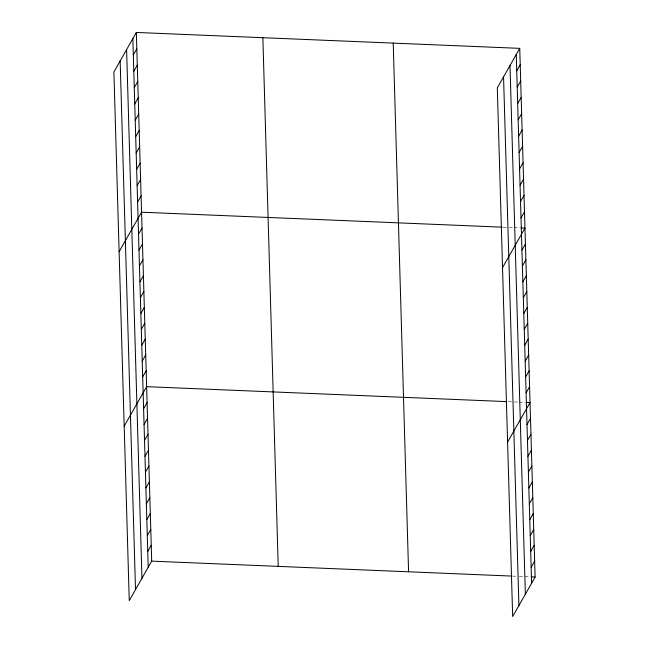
<?xml version="1.0" encoding="UTF-8"?>
<svg xmlns="http://www.w3.org/2000/svg" width="649" height="649" viewBox="0 0 649 649"><rect width="100%" height="100%" fill="white"/><g stroke="black" fill="none" stroke-linecap="round" stroke-linejoin="round"><path stroke-width="0.49" stroke-dasharray="3.25 2.43" d="M503.218 227.215L507.177 227.377M509.149 227.458L513.108 227.621M514.097 227.661L520.027 227.904M508.289 401.674L512.239 401.845M514.219 401.926L518.17 402.088M519.159 402.129L525.09 402.372M512.369 576.101L516.32 576.263M519.289 576.385L530.16 576.839"/><path stroke-width="0.97" d="M136.339 32.45L113.9 71.958L129.256 600.641L151.696 561.134L136.339 32.45L519.744 48.359L535.101 577.042L512.661 616.55L497.304 87.866L519.744 48.359M133.321 54.93L136.817 48.789M133.799 71.276L137.288 65.135M134.27 87.615L137.766 81.474M134.749 103.954L138.237 97.812M135.219 120.3L138.716 114.159M135.698 136.639L139.186 130.498M136.168 152.977L139.665 146.836M136.647 169.324L140.135 163.183M137.126 185.663L140.614 179.522M137.596 202.001L141.084 195.86M119.116 251.707L141.563 212.199L502.229 227.166M138.529 234.208L142.017 228.067M138.991 250.068L142.48 243.927M139.454 265.928L142.942 259.787M139.916 281.788L143.405 275.647M140.379 297.648L143.867 291.506M140.833 313.508L144.321 307.366M141.295 329.368L144.784 323.226M141.758 345.227L145.246 339.086M142.22 361.087L145.709 354.946M142.675 376.947L146.171 370.806M124.186 426.174L146.625 386.666L506.309 401.593M143.599 408.675L147.088 402.526M144.062 424.535L147.55 418.386M144.524 440.395L148.013 434.254M144.978 456.255L148.475 450.114M145.441 472.115L148.929 465.974M145.903 487.975L149.392 481.834M146.366 503.835L149.854 497.694M146.828 519.695L150.317 513.554M147.282 535.555L150.779 529.414M147.745 551.415L151.233 545.274M516.734 70.846L520.222 64.705M517.204 87.185L520.693 81.044M517.683 103.524L521.171 97.382M518.153 119.87L521.642 113.729M518.632 136.209L522.12 130.068M519.103 152.547L522.591 146.406M519.581 168.894L523.07 162.745M520.052 185.233L523.54 179.092M520.53 201.571L524.019 195.43M521.001 217.918L524.489 211.769M502.529 267.615L524.968 228.115L521.009 227.953M521.942 250.116L525.43 243.975M522.396 265.976L525.885 259.835M522.859 281.836L526.347 275.695M523.321 297.696L526.81 291.555M523.784 313.556L527.272 307.415M524.238 329.416L527.734 323.275M524.7 345.276L528.189 339.135M525.163 361.144L528.651 354.995M525.625 377.004L529.113 370.855M526.088 392.864L529.576 386.715M507.591 442.083L530.038 402.583L526.079 402.412M527.004 424.584L530.493 418.443M527.467 440.444L530.955 434.303M527.929 456.304L531.417 450.163M528.391 472.164L531.88 466.023M528.846 488.024L532.342 481.882M529.308 503.884L532.797 497.742M529.771 519.744L533.259 513.602M530.233 535.603L533.721 529.462M530.695 551.463L534.184 545.322M531.15 567.323L534.638 561.182M151.696 561.134L511.38 576.061M531.15 576.88L535.101 577.042M516.255 54.5L531.612 583.191M510 65.517L525.357 594.2M503.559 76.858L518.916 605.541M393.221 43.11L408.578 571.793M262.861 37.699L278.218 566.382M132.85 38.591L148.207 567.275M126.596 49.6L141.953 578.283M120.154 60.949L135.511 589.633"/></g></svg>
